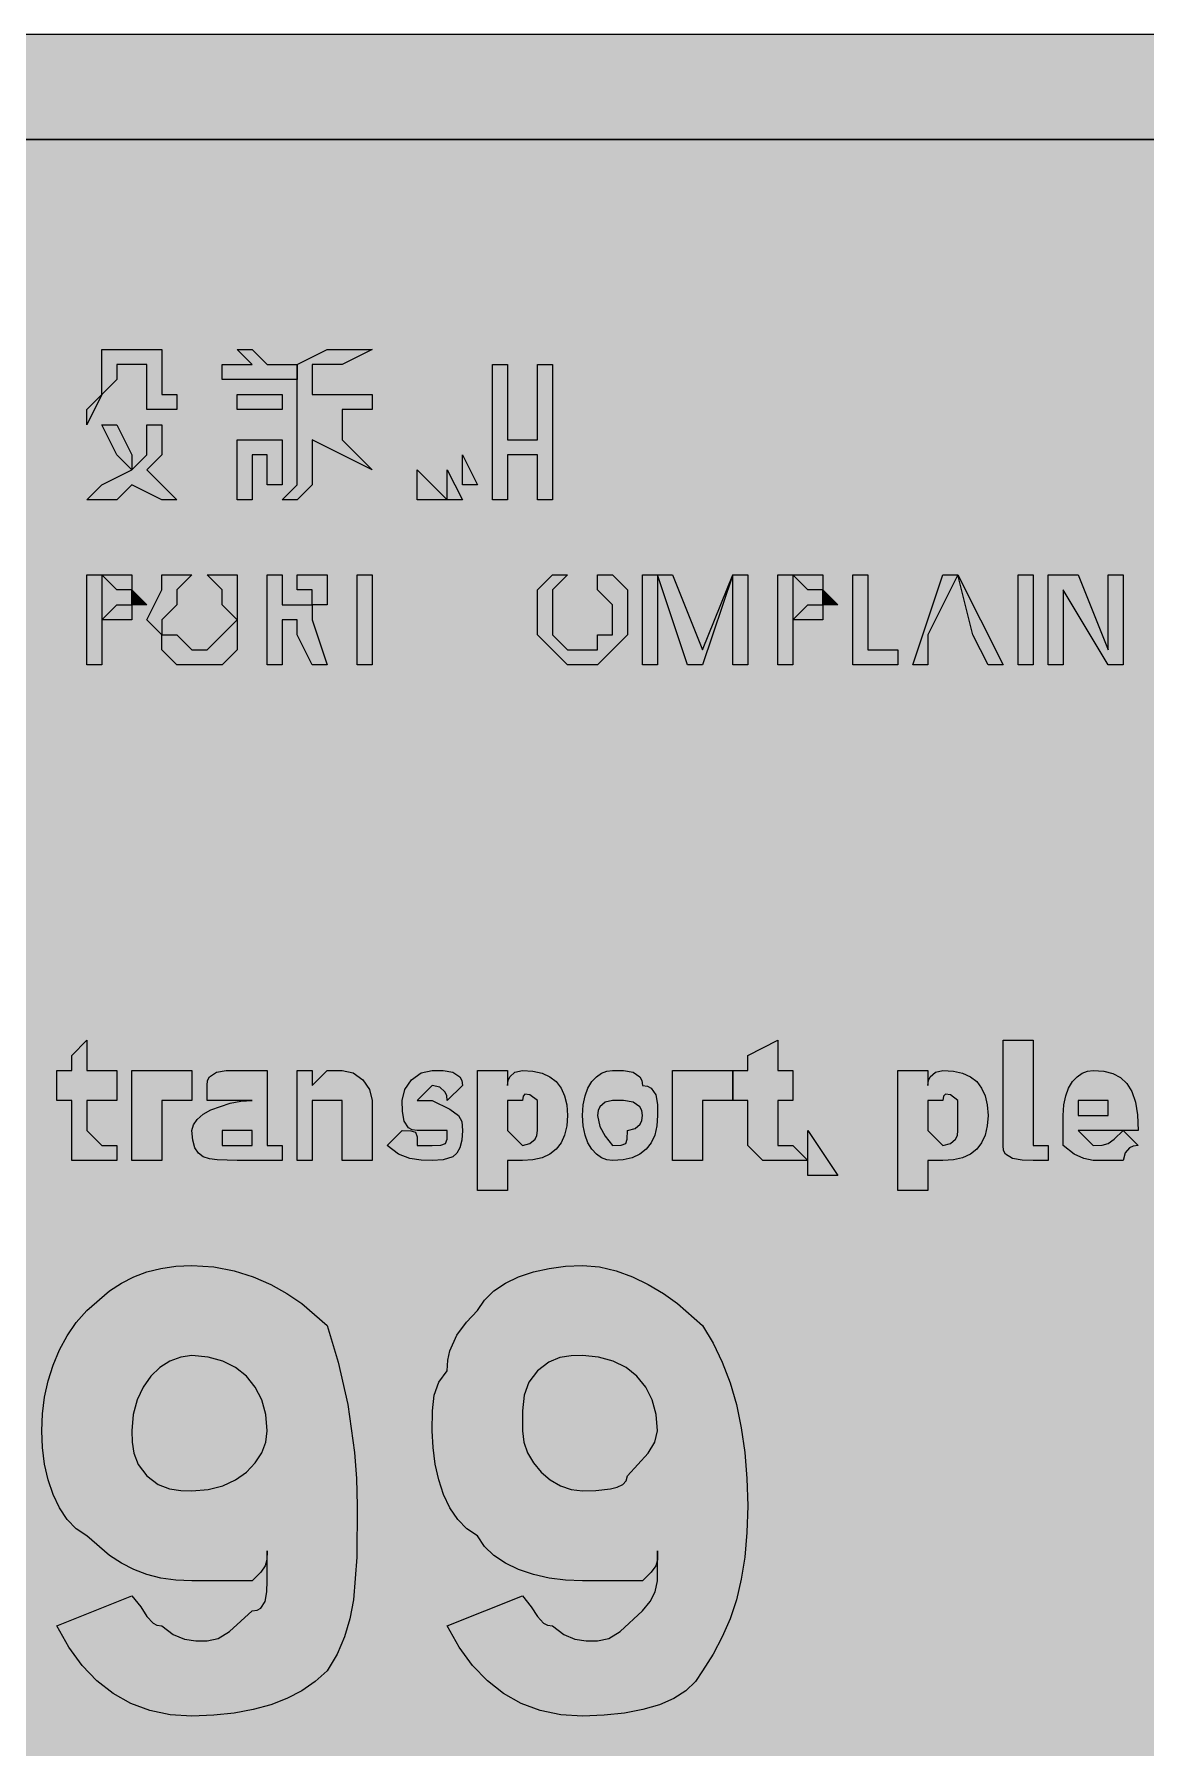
# Model space of a CAD drawing. Header units: metres. Extents: x 49 to 517, y 9 to 262.
# Drawn here: x 344.5 to 433.4, y 125.4 to 262.3 of the extents above; entities that cross this region are included whole.
import ezdxf

# ---------------------------------------------------------------- set-up
doc = ezdxf.new("R2010")
doc.units = ezdxf.units.M
for name, color, linetype, true_color in [('FILL_BLACK_000000', 7, 'Continuous', 0x000000), ('FILL_LIME_00FF00', 7, 'Continuous', 0x00ff00), ('FILL_WHITE_FFFFFF', 7, 'Continuous', 0xffffff)]:
    doc.layers.add(name, color=color, linetype=linetype, true_color=true_color)

msp = doc.modelspace()

# ---------------------------------------------------------------- hatches: boundary and pattern name
at = {"layer": 'FILL_BLACK_000000', "true_color": 0x000000}
h = msp.add_hatch(color=7, dxfattribs=at)
h.dxf.hatch_style = 1
h.paths.add_polyline_path([(351.15, 235.92), (351.15, 234.72), (349.95, 233.52), (349.95, 234.72), (349.95, 235.92), (349.95, 237.12), (354.75, 237.12), (354.75, 233.52), (355.95, 233.52), (355.95, 232.32), (354.75, 232.32), (353.55, 232.32), (353.55, 233.52), (353.55, 235.92), (351.15, 235.92)])
h = msp.add_hatch(color=7, dxfattribs=at)
h.dxf.hatch_style = 1
h.paths.add_polyline_path([(359.55, 234.72), (359.55, 235.92), (361.95, 235.92), (360.75, 237.12), (361.95, 237.12), (363.15, 235.92), (365.55, 235.92), (365.55, 234.72), (359.55, 234.72)])
h = msp.add_hatch(color=7, dxfattribs=at)
h.dxf.hatch_style = 1
h.paths.add_polyline_path([(366.75, 229.92), (366.75, 228.72), (366.75, 226.32), (365.55, 225.12), (364.35, 225.12), (365.55, 226.32), (365.55, 227.52), (365.55, 229.92), (365.55, 235.92), (367.95, 237.12), (370.35, 237.12), (371.55, 237.12), (369.15, 235.92), (366.75, 235.92), (366.75, 233.52), (371.55, 233.52), (371.55, 232.32), (369.15, 232.32), (369.15, 229.92), (371.55, 227.52), (369.15, 228.72), (366.75, 229.92)])
h = msp.add_hatch(color=7, dxfattribs=at)
h.dxf.hatch_style = 1
h.paths.add_polyline_path([(382.35, 235.92), (382.35, 232.32), (382.35, 229.92), (384.75, 229.92), (384.75, 232.32), (384.75, 235.92), (385.95, 235.92), (385.95, 225.12), (384.75, 225.12), (384.75, 228.72), (382.35, 228.72), (382.35, 225.12), (381.15, 225.12), (381.15, 235.92), (382.35, 235.92)])
h = msp.add_hatch(color=7, dxfattribs=at)
h.dxf.hatch_style = 1
h.paths.add_polyline_path([(349.95, 233.52), (348.75, 231.12), (348.75, 232.32), (349.95, 233.52)])
h = msp.add_hatch(color=7, dxfattribs=at)
h.dxf.hatch_style = 1
h.paths.add_polyline_path([(360.75, 233.52), (364.35, 233.52), (364.35, 232.32), (360.75, 232.32), (360.75, 233.52)])
h = msp.add_hatch(color=7, dxfattribs=at)
h.dxf.hatch_style = 1
h.paths.add_polyline_path([(354.75, 228.72), (353.55, 227.52), (354.75, 226.32), (355.95, 225.12), (354.75, 225.12), (352.35, 226.32), (351.15, 225.12), (348.75, 225.12), (349.95, 226.32), (352.35, 227.52), (353.55, 228.72), (353.55, 231.12), (354.75, 231.12), (354.75, 228.72)])
h = msp.add_hatch(color=7, dxfattribs=at)
h.dxf.hatch_style = 1
h.paths.add_polyline_path([(352.35, 228.72), (352.35, 227.52), (351.15, 228.72), (349.95, 231.12), (351.15, 231.12), (352.35, 228.72)])
h = msp.add_hatch(color=7, dxfattribs=at)
h.dxf.hatch_style = 1
h.paths.add_polyline_path([(360.75, 225.12), (360.75, 229.92), (364.35, 229.92), (364.35, 226.32), (363.15, 226.32), (363.15, 228.72), (361.95, 228.72), (361.95, 226.32), (361.95, 225.12), (360.75, 225.12)])
h = msp.add_hatch(color=7, dxfattribs=at)
h.dxf.hatch_style = 1
h.paths.add_polyline_path([(378.75, 228.72), (379.95, 226.32), (378.75, 226.32), (378.75, 228.72)])
h = msp.add_hatch(color=7, dxfattribs=at)
h.dxf.hatch_style = 1
h.paths.add_polyline_path([(375.15, 227.52), (377.55, 225.12), (375.15, 225.12), (375.15, 227.52)])
h = msp.add_hatch(color=7, dxfattribs=at)
h.dxf.hatch_style = 1
h.paths.add_polyline_path([(377.55, 227.52), (378.75, 225.12), (377.55, 225.12), (377.55, 227.52)])
h = msp.add_hatch(color=7, dxfattribs=at)
h.dxf.hatch_style = 1
h.paths.add_polyline_path([(349.95, 215.52), (349.95, 211.92), (348.75, 211.92), (348.75, 219.12), (349.95, 219.12), (349.95, 215.52)])
h = msp.add_hatch(color=7, dxfattribs=at)
h.dxf.hatch_style = 1
h.paths.add_polyline_path([(352.35, 219.12), (352.35, 217.92), (351.15, 217.92), (349.95, 219.12), (351.15, 219.12), (352.35, 219.12)])
h = msp.add_hatch(color=7, dxfattribs=at)
h.dxf.hatch_style = 1
h.paths.add_polyline_path([(354.75, 217.92), (354.75, 219.12), (355.95, 219.12), (357.15, 219.12), (355.95, 217.92), (355.95, 216.72), (354.75, 215.52), (354.75, 214.32), (353.55, 215.52), (354.75, 217.92)])
h = msp.add_hatch(color=7, dxfattribs=at)
h.dxf.hatch_style = 1
h.paths.add_polyline_path([(360.75, 219.12), (360.75, 217.92), (360.75, 215.52), (359.55, 216.72), (359.55, 217.92), (358.35, 219.12), (359.55, 219.12), (360.75, 219.12)])
h = msp.add_hatch(color=7, dxfattribs=at)
h.dxf.hatch_style = 1
h.paths.add_polyline_path([(365.55, 215.52), (364.35, 215.52), (364.35, 211.92), (363.15, 211.92), (363.15, 219.12), (364.35, 219.12), (364.35, 216.72), (365.55, 216.72), (366.75, 216.72), (366.75, 215.52), (367.95, 211.92), (366.75, 211.92), (365.55, 214.32), (365.55, 215.52)])
h = msp.add_hatch(color=7, dxfattribs=at)
h.dxf.hatch_style = 1
h.paths.add_polyline_path([(367.95, 219.12), (367.95, 217.92), (367.95, 216.72), (366.75, 216.72), (366.75, 217.92), (365.55, 217.92), (365.55, 219.12), (366.75, 219.12), (367.95, 219.12)])
h = msp.add_hatch(color=7, dxfattribs=at)
h.dxf.hatch_style = 1
h.paths.add_polyline_path([(371.55, 211.92), (370.35, 211.92), (370.35, 219.12), (371.55, 219.12), (371.55, 211.92)])
h = msp.add_hatch(color=7, dxfattribs=at)
h.dxf.hatch_style = 1
h.paths.add_polyline_path([(391.95, 217.92), (391.95, 215.52), (391.95, 214.32), (390.75, 213.12), (389.55, 211.92), (388.35, 211.92), (387.15, 211.92), (385.95, 213.12), (384.75, 214.32), (384.75, 215.52), (384.75, 217.92), (385.95, 219.12), (387.15, 219.12), (385.95, 217.92), (385.95, 216.72), (385.95, 215.52), (385.95, 214.32), (387.15, 213.12), (388.35, 213.12), (389.55, 213.12), (389.55, 214.32), (390.75, 214.32), (390.75, 215.52), (390.75, 216.72), (389.55, 217.92), (389.55, 219.12), (390.75, 219.12), (391.95, 217.92)])
h = msp.add_hatch(color=7, dxfattribs=at)
h.dxf.hatch_style = 1
h.paths.add_polyline_path([(393.15, 211.92), (393.15, 219.12), (394.35, 219.12), (394.35, 211.92), (393.15, 211.92)])
h = msp.add_hatch(color=7, dxfattribs=at)
h.dxf.hatch_style = 1
h.paths.add_polyline_path([(397.95, 211.92), (396.75, 211.92), (394.35, 219.12), (395.55, 219.12), (397.95, 213.12), (400.35, 219.12), (397.95, 211.92)])
h = msp.add_hatch(color=7, dxfattribs=at)
h.dxf.hatch_style = 1
h.paths.add_polyline_path([(400.35, 219.12), (401.55, 219.12), (401.55, 211.92), (400.35, 211.92), (400.35, 219.12)])
h = msp.add_hatch(color=7, dxfattribs=at)
h.dxf.hatch_style = 1
h.paths.add_polyline_path([(405.15, 215.52), (405.15, 211.92), (403.95, 211.92), (403.95, 219.12), (405.15, 219.12), (405.15, 215.52)])
h = msp.add_hatch(color=7, dxfattribs=at)
h.dxf.hatch_style = 1
h.paths.add_polyline_path([(407.55, 219.12), (407.55, 217.92), (406.35, 217.92), (405.15, 219.12), (406.35, 219.12), (407.55, 219.12)])
h = msp.add_hatch(color=7, dxfattribs=at)
h.dxf.hatch_style = 1
h.paths.add_polyline_path([(411.15, 219.12), (411.15, 213.12), (413.55, 213.12), (413.55, 211.92), (409.95, 211.92), (409.95, 219.12), (411.15, 219.12)])
h = msp.add_hatch(color=7, dxfattribs=at)
h.dxf.hatch_style = 1
h.paths.add_polyline_path([(415.95, 214.32), (415.95, 211.92), (414.75, 211.92), (417.15, 219.12), (418.35, 219.12), (415.95, 214.32)])
h = msp.add_hatch(color=7, dxfattribs=at)
h.dxf.hatch_style = 1
h.paths.add_polyline_path([(420.75, 211.92), (419.55, 214.32), (418.35, 219.12), (421.95, 211.92), (420.75, 211.92)])
h = msp.add_hatch(color=7, dxfattribs=at)
h.dxf.hatch_style = 1
h.paths.add_polyline_path([(424.35, 219.12), (424.35, 211.92), (423.15, 211.92), (423.15, 219.12), (424.35, 219.12)])
h = msp.add_hatch(color=7, dxfattribs=at)
h.dxf.hatch_style = 1
h.paths.add_polyline_path([(427.95, 219.12), (430.35, 213.12), (430.35, 219.12), (431.55, 219.12), (431.55, 211.92), (430.35, 211.92), (426.75, 217.92), (426.75, 211.92), (425.55, 211.92), (425.55, 219.12), (427.95, 219.12)])
h = msp.add_hatch(color=7, dxfattribs=at)
h.dxf.hatch_style = 1
h.paths.add_polyline_path([(352.35, 216.72), (352.35, 217.92), (353.55, 216.72), (352.35, 216.72)])
h = msp.add_hatch(color=7, dxfattribs=at)
h.dxf.hatch_style = 1
h.paths.add_polyline_path([(407.55, 216.72), (407.55, 217.92), (408.75, 216.72), (407.55, 216.72)])
h = msp.add_hatch(color=7, dxfattribs=at)
h.dxf.hatch_style = 1
h.paths.add_polyline_path([(351.15, 215.52), (349.95, 215.52), (351.15, 216.72), (352.35, 216.72), (352.35, 215.52), (351.15, 215.52)])
h = msp.add_hatch(color=7, dxfattribs=at)
h.dxf.hatch_style = 1
h.paths.add_polyline_path([(406.35, 215.52), (405.15, 215.52), (406.35, 216.72), (407.55, 216.72), (407.55, 215.52), (406.35, 215.52)])
h = msp.add_hatch(color=7, dxfattribs=at)
h.dxf.hatch_style = 1
h.paths.add_polyline_path([(360.75, 213.12), (359.55, 211.92), (357.15, 211.92), (355.95, 211.92), (354.75, 213.12), (354.75, 214.32), (355.95, 214.32), (357.15, 213.12), (358.35, 213.12), (359.55, 214.32), (360.75, 215.52), (360.75, 214.32), (360.75, 213.12)])
at = {"layer": 'FILL_LIME_00FF00', "true_color": 0x00ff00}
h = msp.add_hatch(color=7, dxfattribs=at)
h.dxf.hatch_style = 1
h.paths.add_polyline_path([(500.15, 262.26), (501.64, 262.08), (503.18, 261.75), (504.75, 261.27), (506.32, 260.62), (507.86, 259.79), (509.35, 258.76), (510.75, 257.52), (512.04, 256.12), (513.21, 254.61), (514.23, 253.03), (515.1, 251.37), (515.8, 249.66), (516.32, 247.9), (516.64, 246.12), (516.75, 244.32), (516.75, 27.12), (516.56, 25.32), (516.15, 23.52), (515.74, 21.72), (515.55, 19.92), (514.63, 18.31), (513.6, 16.92), (510.75, 13.92), (509.64, 12.85), (508.2, 11.67), (507.39, 11.14), (506.53, 10.71), (505.65, 10.43), (504.75, 10.32), (502.97, 9.63), (501.3, 9.27), (498.75, 9.12), (66.75, 9.12), (64.95, 9.18), (63.17, 9.36), (61.41, 9.69), (59.7, 10.17), (58.04, 10.82), (56.46, 11.65), (54.95, 12.68), (53.55, 13.92), (52.31, 15.32), (51.28, 16.83), (50.45, 18.41), (49.8, 20.07), (49.32, 21.78), (48.99, 23.54), (48.81, 25.32), (48.75, 27.12), (48.75, 244.32), (48.81, 246.12), (48.99, 247.9), (49.32, 249.66), (49.8, 251.37), (50.45, 253.03), (51.28, 254.61), (52.31, 256.12), (53.55, 257.52), (54.95, 258.76), (56.46, 259.79), (58.04, 260.62), (59.7, 261.27), (61.41, 261.75), (63.17, 262.08), (64.95, 262.26), (66.75, 262.32), (498.75, 262.32), (500.15, 262.26)])
h.paths.add_polyline_path([(64.96, 253.7), (63.22, 253.09), (61.6, 252.15), (60.15, 250.92), (58.92, 249.47), (57.97, 247.84), (57.37, 246.11), (57.21, 245.22), (57.15, 244.32), (57.15, 27.12), (57.34, 26.22), (57.75, 25.32), (58.16, 24.42), (58.35, 23.52), (58.56, 22.62), (59.1, 21.72), (60.75, 19.92), (61.86, 19.04), (63.3, 18.27), (64.97, 17.73), (66.75, 17.52), (498.75, 17.52), (499.86, 17.73), (501.3, 18.27), (504.75, 19.92), (505.63, 21.72), (506.4, 23.52), (506.94, 25.32), (507.15, 27.12), (507.15, 244.32), (507.15, 247.92), (506.44, 248.8), (505.95, 249.57), (505.46, 250.11), (505.15, 250.27), (504.75, 250.32), (502.97, 251.89), (501.3, 253.02), (499.86, 253.69), (498.75, 253.92), (66.75, 253.92), (65.85, 253.86), (64.96, 253.7)], flags=16)
h = msp.add_hatch(color=7, dxfattribs=at)
h.dxf.hatch_style = 1
h.paths.add_polyline_path([(351.15, 179.52), (351.15, 177.12), (348.75, 177.12), (348.75, 174.72), (349.95, 173.52), (351.15, 173.52), (351.15, 172.32), (349.95, 172.32), (347.55, 172.32), (347.55, 173.52), (347.55, 177.12), (346.35, 177.12), (346.35, 179.52), (347.55, 179.52), (347.55, 180.72), (348.75, 181.92), (348.75, 179.52), (351.15, 179.52)])
h = msp.add_hatch(color=7, dxfattribs=at)
h.dxf.hatch_style = 1
h.paths.add_polyline_path([(405.15, 179.52), (405.15, 177.12), (403.95, 177.12), (403.95, 174.72), (403.95, 173.52), (405.15, 173.52), (406.35, 172.32), (403.95, 172.32), (402.75, 172.32), (401.55, 173.52), (401.55, 177.12), (400.35, 177.12), (400.35, 179.52), (401.55, 179.52), (401.55, 180.72), (403.95, 181.92), (403.95, 179.52), (405.15, 179.52)])
h = msp.add_hatch(color=7, dxfattribs=at)
h.dxf.hatch_style = 1
h.paths.add_polyline_path([(424.35, 174.72), (424.35, 173.52), (425.55, 173.52), (425.55, 172.32), (424.35, 172.32), (423.47, 172.34), (422.7, 172.47), (422.16, 172.83), (422, 173.12), (421.95, 173.52), (421.95, 181.92), (424.35, 181.92), (424.35, 174.72)])
h = msp.add_hatch(color=7, dxfattribs=at)
h.dxf.hatch_style = 1
h.paths.add_polyline_path([(354.75, 179.52), (357.15, 179.52), (357.15, 177.12), (354.75, 177.12), (354.75, 175.92), (354.75, 172.32), (352.35, 172.32), (352.35, 179.52), (354.75, 179.52)])
h = msp.add_hatch(color=7, dxfattribs=at)
h.dxf.hatch_style = 1
h.paths.add_polyline_path([(363.15, 172.32), (361.95, 172.32), (360.75, 172.32), (359.17, 172.36), (358.56, 172.45), (358.05, 172.62), (357.66, 172.91), (357.37, 173.33), (357.21, 173.93), (357.15, 174.72), (357.26, 175.17), (357.56, 175.6), (358.04, 176.01), (358.65, 176.37), (360.19, 176.91), (361.05, 177.07), (361.95, 177.12), (360.75, 177.12), (359.55, 177.12), (358.35, 177.12), (358.35, 178.32), (358.4, 178.72), (358.56, 179.01), (359.1, 179.37), (359.87, 179.5), (360.75, 179.52), (363.15, 179.52), (363.15, 177.12), (363.15, 173.52), (364.35, 173.52), (364.35, 172.32), (363.15, 172.32)])
h.paths.add_polyline_path([(360.75, 173.52), (361.95, 173.52), (361.95, 174.72), (359.55, 174.72), (359.55, 173.52), (360.75, 173.52)], flags=16)
h = msp.add_hatch(color=7, dxfattribs=at)
h.dxf.hatch_style = 1
h.paths.add_polyline_path([(369.15, 172.32), (369.15, 175.92), (369.15, 177.12), (366.75, 177.12), (366.75, 175.92), (366.75, 172.32), (365.55, 172.32), (365.55, 179.52), (366.75, 179.52), (366.75, 178.32), (367.95, 179.52), (369.15, 179.52), (370.03, 179.31), (370.8, 178.77), (371.34, 178), (371.55, 177.12), (371.55, 172.32), (369.15, 172.32)])
h = msp.add_hatch(color=7, dxfattribs=at)
h.dxf.hatch_style = 1
h.paths.add_polyline_path([(378.7, 173.93), (378.54, 173.33), (378.31, 172.91), (378, 172.62), (377.23, 172.36), (376.35, 172.32), (375.45, 172.34), (374.55, 172.47), (373.65, 172.83), (372.75, 173.52), (373.95, 174.72), (374.64, 174.7), (375, 174.57), (375.13, 174.21), (375.15, 173.52), (376.35, 173.52), (377.04, 173.54), (377.4, 173.67), (377.53, 174.03), (377.55, 174.72), (375.15, 174.72), (374.75, 174.77), (374.46, 174.93), (374.1, 175.47), (373.97, 176.24), (373.95, 177.12), (374.16, 178), (374.7, 178.77), (375.47, 179.31), (376.35, 179.52), (377.23, 179.5), (378, 179.37), (378.54, 179.01), (378.7, 178.72), (378.75, 178.32), (377.55, 177.12), (377.5, 177.52), (377.36, 177.81), (376.95, 178.17), (376.35, 178.32), (375.15, 177.12), (376.35, 177.12), (377.74, 176.41), (378.45, 175.92), (378.71, 175.43), (378.75, 174.72), (378.7, 173.93)])
h = msp.add_hatch(color=7, dxfattribs=at)
h.dxf.hatch_style = 1
h.paths.add_polyline_path([(386.92, 174.34), (386.64, 173.73), (386.25, 173.22), (385.74, 172.83), (385.12, 172.54), (384.39, 172.38), (383.55, 172.32), (382.35, 172.32), (382.35, 169.92), (379.95, 169.92), (379.95, 179.52), (382.35, 179.52), (382.35, 178.32), (382.4, 178.72), (382.54, 179.01), (382.95, 179.37), (383.55, 179.52), (384.39, 179.46), (385.12, 179.29), (385.74, 179.01), (386.25, 178.62), (386.64, 178.11), (386.92, 177.49), (387.09, 176.76), (387.15, 175.92), (387.09, 175.08), (386.92, 174.34)])
h.paths.add_polyline_path([(384.56, 174.03), (384.7, 174.32), (384.75, 174.72), (384.75, 175.92), (384.75, 177.12), (384.15, 177.57), (383.74, 177.63), (383.6, 177.46), (383.55, 177.12), (382.35, 177.12), (382.35, 174.72), (383.55, 173.52), (384.15, 173.67), (384.56, 174.03)], flags=16)
h = msp.add_hatch(color=7, dxfattribs=at)
h.dxf.hatch_style = 1
h.paths.add_polyline_path([(394.12, 174.34), (393.84, 173.73), (393.45, 173.22), (392.94, 172.83), (392.32, 172.54), (391.59, 172.38), (390.75, 172.32), (390.3, 172.38), (389.87, 172.54), (389.46, 172.83), (389.1, 173.22), (388.79, 173.73), (388.56, 174.34), (388.4, 175.08), (388.35, 175.92), (388.4, 176.76), (388.56, 177.49), (388.79, 178.11), (389.1, 178.62), (389.46, 179.01), (389.87, 179.29), (390.3, 179.46), (390.75, 179.52), (391.63, 179.5), (392.4, 179.37), (392.94, 179.01), (393.1, 178.72), (393.15, 178.32), (393.55, 178.27), (393.84, 178.11), (394.2, 177.57), (394.33, 176.8), (394.35, 175.92), (394.29, 175.08), (394.12, 174.34)])
h.paths.add_polyline_path([(392.94, 176.61), (392.4, 176.97), (391.63, 177.1), (390.75, 177.12), (390.15, 176.97), (389.74, 176.61), (389.6, 176.32), (389.55, 175.92), (389.74, 175.04), (390.15, 174.27), (390.75, 173.52), (391.44, 173.54), (391.8, 173.67), (391.93, 174.03), (391.95, 174.72), (392.55, 174.87), (392.96, 175.23), (393.1, 175.52), (393.15, 175.92), (393.1, 176.32), (392.94, 176.61)], flags=16)
h = msp.add_hatch(color=7, dxfattribs=at)
h.dxf.hatch_style = 1
h.paths.add_polyline_path([(397.95, 179.52), (400.35, 179.52), (400.35, 177.12), (397.95, 177.12), (397.95, 175.92), (397.95, 172.32), (395.55, 172.32), (395.55, 179.52), (397.95, 179.52)])
h = msp.add_hatch(color=7, dxfattribs=at)
h.dxf.hatch_style = 1
h.paths.add_polyline_path([(420.52, 174.34), (420.24, 173.73), (419.85, 173.22), (419.34, 172.83), (418.72, 172.54), (417.99, 172.38), (417.15, 172.32), (415.95, 172.32), (415.95, 169.92), (413.55, 169.92), (413.55, 179.52), (415.95, 179.52), (415.95, 178.32), (416, 178.72), (416.14, 179.01), (416.55, 179.37), (417.15, 179.52), (417.99, 179.46), (418.72, 179.29), (419.34, 179.01), (419.85, 178.62), (420.24, 178.11), (420.52, 177.49), (420.69, 176.76), (420.75, 175.92), (420.69, 175.08), (420.52, 174.34)])
h.paths.add_polyline_path([(418.16, 174.03), (418.3, 174.32), (418.35, 174.72), (418.35, 175.92), (418.35, 177.12), (417.75, 177.57), (417.34, 177.63), (417.2, 177.46), (417.15, 177.12), (415.95, 177.12), (415.95, 174.72), (417.15, 173.52), (417.75, 173.67), (418.16, 174.03)], flags=16)
h = msp.add_hatch(color=7, dxfattribs=at)
h.dxf.hatch_style = 1
h.paths.add_polyline_path([(432.06, 173.33), (431.7, 172.92), (431.55, 172.32), (429.15, 172.32), (428.4, 172.47), (427.63, 172.83), (426.75, 173.52), (426.75, 175.92), (426.8, 176.76), (426.96, 177.49), (427.19, 178.11), (427.5, 178.62), (427.86, 179.01), (428.27, 179.29), (428.7, 179.46), (429.15, 179.52), (429.99, 179.46), (430.72, 179.28), (431.34, 178.95), (431.85, 178.47), (432.24, 177.82), (432.53, 176.99), (432.69, 175.96), (432.75, 174.72), (431.55, 174.72), (432.75, 173.52), (432.35, 173.47), (432.06, 173.33)])
h.paths.add_polyline_path([(427.95, 174.72), (429.15, 173.52), (429.86, 173.54), (430.35, 173.67), (430.84, 174.03), (431.55, 174.72), (427.95, 174.72)], flags=16)
h.paths.add_polyline_path([(430.35, 177.12), (429.15, 177.12), (427.95, 177.12), (427.95, 175.92), (430.35, 175.92), (430.35, 177.12)], flags=16)
h = msp.add_hatch(color=7, dxfattribs=at)
h.dxf.hatch_style = 1
h.paths.add_polyline_path([(406.35, 174.72), (408.75, 171.12), (406.35, 171.12), (406.35, 174.72)])
h = msp.add_hatch(color=7, dxfattribs=at)
h.dxf.hatch_style = 1
h.paths.add_polyline_path([(353.06, 136.64), (353.55, 135.87), (354.04, 135.33), (354.35, 135.17), (354.75, 135.12), (355.65, 134.43), (356.55, 134.07), (357.45, 133.94), (358.35, 133.92), (359.25, 134.13), (360.15, 134.67), (361.95, 136.32), (362.35, 136.37), (362.64, 136.53), (363, 137.07), (363.13, 137.84), (363.15, 138.72), (363.15, 141.12), (363.13, 140.41), (363, 139.92), (362.64, 139.43), (361.95, 138.72), (357.15, 138.72), (355.85, 138.78), (354.66, 138.94), (353.54, 139.23), (352.5, 139.62), (351.51, 140.13), (350.57, 140.74), (348.75, 142.32), (347.91, 142.88), (347.18, 143.63), (346.56, 144.56), (346.05, 145.62), (345.66, 146.8), (345.38, 148.06), (345.21, 149.37), (345.15, 150.72), (345.21, 152.07), (345.38, 153.4), (345.66, 154.71), (346.05, 155.97), (346.56, 157.18), (347.18, 158.31), (347.91, 159.37), (348.75, 160.32), (350.57, 161.89), (351.51, 162.51), (352.5, 163.02), (353.54, 163.41), (354.66, 163.69), (355.85, 163.86), (357.15, 163.92), (358.89, 163.81), (360.52, 163.51), (362.04, 163.03), (363.45, 162.42), (364.74, 161.69), (365.92, 160.88), (367.95, 159.12), (368.83, 156.19), (369.6, 152.82), (370.14, 148.99), (370.3, 146.91), (370.35, 144.72), (370.31, 140.63), (370.05, 137.22), (369.76, 135.7), (369.34, 134.26), (368.74, 132.87), (367.95, 131.52), (366.99, 130.68), (365.92, 129.94), (364.74, 129.33), (363.45, 128.82), (362.04, 128.43), (360.52, 128.14), (358.89, 127.98), (357.15, 127.92), (355.41, 128.03), (353.78, 128.37), (352.26, 128.93), (350.85, 129.72), (349.56, 130.73), (348.38, 131.97), (347.31, 133.43), (346.35, 135.12), (352.35, 137.52), (353.06, 136.64)])
h.paths.add_polyline_path([(355.39, 156.29), (354.58, 155.77), (353.85, 155.07), (353.24, 154.2), (352.76, 153.18), (352.46, 152.01), (352.35, 150.72), (352.37, 149.82), (352.5, 148.92), (352.86, 148.02), (353.55, 147.12), (354.45, 146.43), (355.35, 146.07), (356.25, 145.94), (357.15, 145.92), (358.44, 146.03), (359.61, 146.33), (360.63, 146.81), (361.5, 147.42), (362.2, 148.15), (362.72, 148.96), (363.04, 149.82), (363.15, 150.72), (363.04, 152.01), (362.72, 153.18), (362.2, 154.2), (361.5, 155.07), (360.63, 155.77), (359.61, 156.29), (358.44, 156.61), (357.15, 156.72), (356.25, 156.61), (355.39, 156.29)], flags=16)
h = msp.add_hatch(color=7, dxfattribs=at)
h.dxf.hatch_style = 1
h.paths.add_polyline_path([(384.26, 136.64), (384.75, 135.87), (385.24, 135.33), (385.55, 135.17), (385.95, 135.12), (386.85, 134.43), (387.75, 134.07), (388.65, 133.94), (389.55, 133.92), (390.45, 134.13), (391.35, 134.67), (393.15, 136.32), (393.75, 137.07), (394.16, 137.84), (394.35, 138.72), (394.35, 141.12), (394.33, 140.41), (394.2, 139.92), (393.84, 139.43), (393.15, 138.72), (388.35, 138.72), (387, 138.78), (385.69, 138.94), (384.43, 139.23), (383.25, 139.62), (382.19, 140.13), (381.26, 140.74), (380.51, 141.48), (379.95, 142.32), (379.11, 142.88), (378.38, 143.63), (377.76, 144.56), (377.25, 145.62), (376.86, 146.8), (376.58, 148.06), (376.41, 149.37), (376.35, 150.72), (376.37, 152.31), (376.5, 153.57), (376.86, 154.6), (377.55, 155.52), (377.6, 156.37), (377.76, 157.11), (378.3, 158.37), (379.07, 159.4), (379.95, 160.32), (380.51, 161.16), (381.26, 161.89), (382.19, 162.51), (383.25, 163.02), (384.43, 163.41), (385.69, 163.69), (387, 163.86), (388.35, 163.92), (389.7, 163.81), (391.03, 163.51), (392.34, 163.03), (393.6, 162.42), (394.81, 161.69), (395.94, 160.88), (397.95, 159.12), (398.79, 157.71), (399.52, 156.19), (400.14, 154.56), (400.65, 152.82), (401.04, 150.96), (401.33, 148.99), (401.49, 146.91), (401.55, 144.72), (401.49, 142.58), (401.33, 140.63), (401.04, 138.86), (400.65, 137.22), (400.14, 135.7), (399.52, 134.26), (398.79, 132.87), (397.95, 131.52), (397.39, 130.68), (396.62, 129.94), (395.65, 129.33), (394.5, 128.82), (393.18, 128.43), (391.71, 128.14), (390.09, 127.98), (388.35, 127.92), (386.61, 128.03), (384.97, 128.37), (383.46, 128.93), (382.05, 129.72), (380.76, 130.73), (379.57, 131.97), (378.51, 133.43), (377.55, 135.12), (383.55, 137.52), (384.26, 136.64)])
h.paths.add_polyline_path([(386.55, 156.57), (385.65, 156.21), (384.75, 155.52), (384.06, 154.6), (383.7, 153.57), (383.57, 152.31), (383.55, 150.72), (383.66, 149.82), (383.96, 148.96), (384.44, 148.15), (385.05, 147.42), (385.78, 146.81), (386.59, 146.33), (387.45, 146.03), (388.35, 145.92), (389.42, 145.94), (390.6, 146.07), (391.13, 146.21), (391.56, 146.43), (391.84, 146.72), (391.95, 147.12), (393.6, 148.92), (394.14, 149.82), (394.35, 150.72), (394.24, 152.01), (393.92, 153.18), (393.4, 154.2), (392.7, 155.07), (391.83, 155.77), (390.81, 156.29), (389.64, 156.61), (388.35, 156.72), (387.45, 156.7), (386.55, 156.57)], flags=16)
at = {"layer": 'FILL_WHITE_FFFFFF', "true_color": 0xffffff}
h = msp.add_hatch(color=7, dxfattribs=at)
h.dxf.hatch_style = 1
h.paths.add_polyline_path([(498.75, 253.92), (499.86, 253.69), (501.3, 253.02), (502.97, 251.89), (504.75, 250.32), (505.63, 249.21), (506.4, 247.77), (506.94, 246.1), (507.15, 244.32), (507.15, 27.12), (506.94, 25.32), (506.4, 23.52), (505.63, 21.72), (504.75, 19.92), (501.3, 18.27), (499.86, 17.73), (498.75, 17.52), (66.75, 17.52), (65.85, 17.54), (64.95, 17.67), (64.05, 18.03), (63.15, 18.72), (62.27, 18.91), (61.5, 19.32), (60.75, 19.92), (59.1, 21.72), (58.56, 22.62), (58.35, 23.52), (58.16, 24.42), (57.75, 25.32), (57.34, 26.22), (57.15, 27.12), (57.15, 244.32), (57.21, 245.22), (57.37, 246.11), (57.97, 247.84), (58.92, 249.47), (60.15, 250.92), (61.6, 252.15), (63.22, 253.09), (64.96, 253.7), (65.85, 253.86), (66.75, 253.92), (498.75, 253.92)])

# ---------------------------------------------------------------- linework, layer by layer
at = {"layer": 'FILL_BLACK_000000', "lineweight": 0, "true_color": 0x000000}
for points in [[(351.15, 235.92), (351.15, 234.72), (349.95, 233.52), (349.95, 234.72), (349.95, 235.92), (349.95, 237.12), (354.75, 237.12), (354.75, 233.52), (355.95, 233.52), (355.95, 232.32), (354.75, 232.32), (353.55, 232.32), (353.55, 233.52), (353.55, 235.92)], [(359.55, 234.72), (359.55, 235.92), (361.95, 235.92), (360.75, 237.12), (361.95, 237.12), (363.15, 235.92), (365.55, 235.92), (365.55, 234.72)], [(366.75, 229.92), (366.75, 228.72), (366.75, 226.32), (365.55, 225.12), (364.35, 225.12), (365.55, 226.32), (365.55, 227.52), (365.55, 229.92), (365.55, 235.92), (367.95, 237.12), (370.35, 237.12), (371.55, 237.12), (369.15, 235.92), (366.75, 235.92), (366.75, 233.52), (371.55, 233.52), (371.55, 232.32), (369.15, 232.32), (369.15, 229.92), (371.55, 227.52), (369.15, 228.72)], [(382.35, 235.92), (382.35, 232.32), (382.35, 229.92), (384.75, 229.92), (384.75, 232.32), (384.75, 235.92), (385.95, 235.92), (385.95, 225.12), (384.75, 225.12), (384.75, 228.72), (382.35, 228.72), (382.35, 225.12), (381.15, 225.12), (381.15, 235.92)], [(349.95, 233.52), (348.75, 231.12), (348.75, 232.32)], [(360.75, 233.52), (364.35, 233.52), (364.35, 232.32), (360.75, 232.32)], [(354.75, 228.72), (353.55, 227.52), (354.75, 226.32), (355.95, 225.12), (354.75, 225.12), (352.35, 226.32), (351.15, 225.12), (348.75, 225.12), (349.95, 226.32), (352.35, 227.52), (353.55, 228.72), (353.55, 231.12), (354.75, 231.12)], [(352.35, 228.72), (352.35, 227.52), (351.15, 228.72), (349.95, 231.12), (351.15, 231.12)], [(360.75, 225.12), (360.75, 229.92), (364.35, 229.92), (364.35, 226.32), (363.15, 226.32), (363.15, 228.72), (361.95, 228.72), (361.95, 226.32), (361.95, 225.12)], [(378.75, 228.72), (379.95, 226.32), (378.75, 226.32)], [(375.15, 227.52), (377.55, 225.12), (375.15, 225.12)], [(377.55, 227.52), (378.75, 225.12), (377.55, 225.12)], [(349.95, 215.52), (349.95, 211.92), (348.75, 211.92), (348.75, 219.12), (349.95, 219.12)], [(352.35, 219.12), (352.35, 217.92), (351.15, 217.92), (349.95, 219.12), (351.15, 219.12)], [(354.75, 217.92), (354.75, 219.12), (355.95, 219.12), (357.15, 219.12), (355.95, 217.92), (355.95, 216.72), (354.75, 215.52), (354.75, 214.32), (353.55, 215.52)], [(360.75, 219.12), (360.75, 217.92), (360.75, 215.52), (359.55, 216.72), (359.55, 217.92), (358.35, 219.12), (359.55, 219.12)], [(365.55, 215.52), (364.35, 215.52), (364.35, 211.92), (363.15, 211.92), (363.15, 219.12), (364.35, 219.12), (364.35, 216.72), (365.55, 216.72), (366.75, 216.72), (366.75, 215.52), (367.95, 211.92), (366.75, 211.92), (365.55, 214.32)], [(367.95, 219.12), (367.95, 217.92), (367.95, 216.72), (366.75, 216.72), (366.75, 217.92), (365.55, 217.92), (365.55, 219.12), (366.75, 219.12)], [(371.55, 211.92), (370.35, 211.92), (370.35, 219.12), (371.55, 219.12)], [(391.95, 217.92), (391.95, 215.52), (391.95, 214.32), (390.75, 213.12), (389.55, 211.92), (388.35, 211.92), (387.15, 211.92), (385.95, 213.12), (384.75, 214.32), (384.75, 215.52), (384.75, 217.92), (385.95, 219.12), (387.15, 219.12), (385.95, 217.92), (385.95, 216.72), (385.95, 215.52), (385.95, 214.32), (387.15, 213.12), (388.35, 213.12), (389.55, 213.12), (389.55, 214.32), (390.75, 214.32), (390.75, 215.52), (390.75, 216.72), (389.55, 217.92), (389.55, 219.12), (390.75, 219.12)], [(393.15, 211.92), (393.15, 219.12), (394.35, 219.12), (394.35, 211.92)], [(397.95, 211.92), (396.75, 211.92), (394.35, 219.12), (395.55, 219.12), (397.95, 213.12), (400.35, 219.12)], [(400.35, 219.12), (401.55, 219.12), (401.55, 211.92), (400.35, 211.92)], [(405.15, 215.52), (405.15, 211.92), (403.95, 211.92), (403.95, 219.12), (405.15, 219.12)], [(407.55, 219.12), (407.55, 217.92), (406.35, 217.92), (405.15, 219.12), (406.35, 219.12)], [(411.15, 219.12), (411.15, 213.12), (413.55, 213.12), (413.55, 211.92), (409.95, 211.92), (409.95, 219.12)], [(415.95, 214.32), (415.95, 211.92), (414.75, 211.92), (417.15, 219.12), (418.35, 219.12)], [(420.75, 211.92), (419.55, 214.32), (418.35, 219.12), (421.95, 211.92)], [(424.35, 219.12), (424.35, 211.92), (423.15, 211.92), (423.15, 219.12)], [(427.95, 219.12), (430.35, 213.12), (430.35, 219.12), (431.55, 219.12), (431.55, 211.92), (430.35, 211.92), (426.75, 217.92), (426.75, 211.92), (425.55, 211.92), (425.55, 219.12)], [(352.35, 216.72), (352.35, 217.92), (353.55, 216.72)], [(407.55, 216.72), (407.55, 217.92), (408.75, 216.72)], [(351.15, 215.52), (349.95, 215.52), (351.15, 216.72), (352.35, 216.72), (352.35, 215.52)], [(406.35, 215.52), (405.15, 215.52), (406.35, 216.72), (407.55, 216.72), (407.55, 215.52)], [(360.75, 213.12), (359.55, 211.92), (357.15, 211.92), (355.95, 211.92), (354.75, 213.12), (354.75, 214.32), (355.95, 214.32), (357.15, 213.12), (358.35, 213.12), (359.55, 214.32), (360.75, 215.52), (360.75, 214.32)]]:
    msp.add_lwpolyline(points, close=True, dxfattribs=at)
at = {"layer": 'FILL_LIME_00FF00', "lineweight": 0, "true_color": 0x00ff00}
for points in [[(66.75, 262.32), (498.75, 262.32), (500.15, 262.26), (501.64, 262.08), (503.18, 261.75), (504.75, 261.27), (506.32, 260.62), (507.86, 259.79), (509.35, 258.76), (510.75, 257.52), (512.04, 256.12), (513.21, 254.61), (514.23, 253.03), (515.1, 251.37), (515.8, 249.66), (516.32, 247.9), (516.64, 246.12), (516.75, 244.32), (516.75, 27.12)], [(66.75, 17.52), (498.75, 17.52), (499.86, 17.73), (501.3, 18.27), (504.75, 19.92), (505.63, 21.72), (506.4, 23.52), (506.94, 25.32), (507.15, 27.12), (507.15, 244.32), (507.15, 247.92), (506.44, 248.8), (505.95, 249.57), (505.46, 250.11), (505.15, 250.27), (504.75, 250.32), (502.97, 251.89), (501.3, 253.02), (499.86, 253.69), (498.75, 253.92), (66.75, 253.92)]]:
    msp.add_lwpolyline(points, dxfattribs=at)
for points in [[(351.15, 179.52), (351.15, 177.12), (348.75, 177.12), (348.75, 174.72), (349.95, 173.52), (351.15, 173.52), (351.15, 172.32), (349.95, 172.32), (347.55, 172.32), (347.55, 173.52), (347.55, 177.12), (346.35, 177.12), (346.35, 179.52), (347.55, 179.52), (347.55, 180.72), (348.75, 181.92), (348.75, 179.52)], [(405.15, 179.52), (405.15, 177.12), (403.95, 177.12), (403.95, 174.72), (403.95, 173.52), (405.15, 173.52), (406.35, 172.32), (403.95, 172.32), (402.75, 172.32), (401.55, 173.52), (401.55, 177.12), (400.35, 177.12), (400.35, 179.52), (401.55, 179.52), (401.55, 180.72), (403.95, 181.92), (403.95, 179.52)], [(424.35, 174.72), (424.35, 173.52), (425.55, 173.52), (425.55, 172.32), (424.35, 172.32), (423.47, 172.34), (422.7, 172.47), (422.16, 172.83), (422, 173.12), (421.95, 173.52), (421.95, 181.92), (424.35, 181.92)], [(354.75, 179.52), (357.15, 179.52), (357.15, 177.12), (354.75, 177.12), (354.75, 175.92), (354.75, 172.32), (352.35, 172.32), (352.35, 179.52)], [(363.15, 172.32), (361.95, 172.32), (360.75, 172.32), (359.17, 172.36), (358.56, 172.45), (358.05, 172.62), (357.66, 172.91), (357.37, 173.33), (357.21, 173.93), (357.15, 174.72), (357.26, 175.17), (357.56, 175.6), (358.04, 176.01), (358.65, 176.37), (360.19, 176.91), (361.05, 177.07), (361.95, 177.12), (360.75, 177.12), (359.55, 177.12), (358.35, 177.12), (358.35, 178.32), (358.4, 178.72), (358.56, 179.01), (359.1, 179.37), (359.87, 179.5), (360.75, 179.52), (363.15, 179.52), (363.15, 177.12), (363.15, 173.52), (364.35, 173.52), (364.35, 172.32)], [(369.15, 172.32), (369.15, 175.92), (369.15, 177.12), (366.75, 177.12), (366.75, 175.92), (366.75, 172.32), (365.55, 172.32), (365.55, 179.52), (366.75, 179.52), (366.75, 178.32), (367.95, 179.52), (369.15, 179.52), (370.03, 179.31), (370.8, 178.77), (371.34, 178), (371.55, 177.12), (371.55, 172.32)], [(378.7, 173.93), (378.54, 173.33), (378.31, 172.91), (378, 172.62), (377.23, 172.36), (376.35, 172.32), (375.45, 172.34), (374.55, 172.47), (373.65, 172.83), (372.75, 173.52), (373.95, 174.72), (374.64, 174.7), (375, 174.57), (375.13, 174.21), (375.15, 173.52), (376.35, 173.52), (377.04, 173.54), (377.4, 173.67), (377.53, 174.03), (377.55, 174.72), (375.15, 174.72), (374.75, 174.77), (374.46, 174.93), (374.1, 175.47), (373.97, 176.24), (373.95, 177.12), (374.16, 178), (374.7, 178.77), (375.47, 179.31), (376.35, 179.52), (377.23, 179.5), (378, 179.37), (378.54, 179.01), (378.7, 178.72), (378.75, 178.32), (377.55, 177.12), (377.5, 177.52), (377.36, 177.81), (376.95, 178.17), (376.35, 178.32), (375.15, 177.12), (376.35, 177.12), (377.74, 176.41), (378.45, 175.92), (378.71, 175.43), (378.75, 174.72)], [(386.92, 174.34), (386.64, 173.73), (386.25, 173.22), (385.74, 172.83), (385.12, 172.54), (384.39, 172.38), (383.55, 172.32), (382.35, 172.32), (382.35, 169.92), (379.95, 169.92), (379.95, 179.52), (382.35, 179.52), (382.35, 178.32), (382.4, 178.72), (382.54, 179.01), (382.95, 179.37), (383.55, 179.52), (384.39, 179.46), (385.12, 179.29), (385.74, 179.01), (386.25, 178.62), (386.64, 178.11), (386.92, 177.49), (387.09, 176.76), (387.15, 175.92), (387.09, 175.08)], [(394.12, 174.34), (393.84, 173.73), (393.45, 173.22), (392.94, 172.83), (392.32, 172.54), (391.59, 172.38), (390.75, 172.32), (390.3, 172.38), (389.87, 172.54), (389.46, 172.83), (389.1, 173.22), (388.79, 173.73), (388.56, 174.34), (388.4, 175.08), (388.35, 175.92), (388.4, 176.76), (388.56, 177.49), (388.79, 178.11), (389.1, 178.62), (389.46, 179.01), (389.87, 179.29), (390.3, 179.46), (390.75, 179.52), (391.63, 179.5), (392.4, 179.37), (392.94, 179.01), (393.1, 178.72), (393.15, 178.32), (393.55, 178.27), (393.84, 178.11), (394.2, 177.57), (394.33, 176.8), (394.35, 175.92), (394.29, 175.08)], [(397.95, 179.52), (400.35, 179.52), (400.35, 177.12), (397.95, 177.12), (397.95, 175.92), (397.95, 172.32), (395.55, 172.32), (395.55, 179.52)], [(420.52, 174.34), (420.24, 173.73), (419.85, 173.22), (419.34, 172.83), (418.72, 172.54), (417.99, 172.38), (417.15, 172.32), (415.95, 172.32), (415.95, 169.92), (413.55, 169.92), (413.55, 179.52), (415.95, 179.52), (415.95, 178.32), (416, 178.72), (416.14, 179.01), (416.55, 179.37), (417.15, 179.52), (417.99, 179.46), (418.72, 179.29), (419.34, 179.01), (419.85, 178.62), (420.24, 178.11), (420.52, 177.49), (420.69, 176.76), (420.75, 175.92), (420.69, 175.08)], [(432.06, 173.33), (431.7, 172.92), (431.55, 172.32), (429.15, 172.32), (428.4, 172.47), (427.63, 172.83), (426.75, 173.52), (426.75, 175.92), (426.8, 176.76), (426.96, 177.49), (427.19, 178.11), (427.5, 178.62), (427.86, 179.01), (428.27, 179.29), (428.7, 179.46), (429.15, 179.52), (429.99, 179.46), (430.72, 179.28), (431.34, 178.95), (431.85, 178.47), (432.24, 177.82), (432.53, 176.99), (432.69, 175.96), (432.75, 174.72), (431.55, 174.72), (432.75, 173.52), (432.35, 173.47)], [(384.56, 174.03), (384.7, 174.32), (384.75, 174.72), (384.75, 175.92), (384.75, 177.12), (384.15, 177.57), (383.74, 177.63), (383.6, 177.46), (383.55, 177.12), (382.35, 177.12), (382.35, 174.72), (383.55, 173.52), (384.15, 173.67)], [(392.94, 176.61), (392.4, 176.97), (391.63, 177.1), (390.75, 177.12), (390.15, 176.97), (389.74, 176.61), (389.6, 176.32), (389.55, 175.92), (389.74, 175.04), (390.15, 174.27), (390.75, 173.52), (391.44, 173.54), (391.8, 173.67), (391.93, 174.03), (391.95, 174.72), (392.55, 174.87), (392.96, 175.23), (393.1, 175.52), (393.15, 175.92), (393.1, 176.32)], [(418.16, 174.03), (418.3, 174.32), (418.35, 174.72), (418.35, 175.92), (418.35, 177.12), (417.75, 177.57), (417.34, 177.63), (417.2, 177.46), (417.15, 177.12), (415.95, 177.12), (415.95, 174.72), (417.15, 173.52), (417.75, 173.67)], [(430.35, 177.12), (429.15, 177.12), (427.95, 177.12), (427.95, 175.92), (430.35, 175.92)], [(360.75, 173.52), (361.95, 173.52), (361.95, 174.72), (359.55, 174.72), (359.55, 173.52)], [(406.35, 174.72), (408.75, 171.12), (406.35, 171.12)], [(427.95, 174.72), (429.15, 173.52), (429.86, 173.54), (430.35, 173.67), (430.84, 174.03), (431.55, 174.72)], [(353.06, 136.64), (353.55, 135.87), (354.04, 135.33), (354.35, 135.17), (354.75, 135.12), (355.65, 134.43), (356.55, 134.07), (357.45, 133.94), (358.35, 133.92), (359.25, 134.13), (360.15, 134.67), (361.95, 136.32), (362.35, 136.37), (362.64, 136.53), (363, 137.07), (363.13, 137.84), (363.15, 138.72), (363.15, 141.12), (363.13, 140.41), (363, 139.92), (362.64, 139.43), (361.95, 138.72), (357.15, 138.72), (355.85, 138.78), (354.66, 138.94), (353.54, 139.23), (352.5, 139.62), (351.51, 140.13), (350.57, 140.74), (348.75, 142.32), (347.91, 142.88), (347.18, 143.63), (346.56, 144.56), (346.05, 145.62), (345.66, 146.8), (345.38, 148.06), (345.21, 149.37), (345.15, 150.72), (345.21, 152.07), (345.38, 153.4), (345.66, 154.71), (346.05, 155.97), (346.56, 157.18), (347.18, 158.31), (347.91, 159.37), (348.75, 160.32), (350.57, 161.89), (351.51, 162.51), (352.5, 163.02), (353.54, 163.41), (354.66, 163.69), (355.85, 163.86), (357.15, 163.92), (358.89, 163.81), (360.52, 163.51), (362.04, 163.03), (363.45, 162.42), (364.74, 161.69), (365.92, 160.88), (367.95, 159.12), (368.83, 156.19), (369.6, 152.82), (370.14, 148.99), (370.3, 146.91), (370.35, 144.72), (370.31, 140.63), (370.05, 137.22), (369.76, 135.7), (369.34, 134.26), (368.74, 132.87), (367.95, 131.52), (366.99, 130.68), (365.92, 129.94), (364.74, 129.33), (363.45, 128.82), (362.04, 128.43), (360.52, 128.14), (358.89, 127.98), (357.15, 127.92), (355.41, 128.03), (353.78, 128.37), (352.26, 128.93), (350.85, 129.72), (349.56, 130.73), (348.38, 131.97), (347.31, 133.43), (346.35, 135.12), (352.35, 137.52)], [(384.26, 136.64), (384.75, 135.87), (385.24, 135.33), (385.55, 135.17), (385.95, 135.12), (386.85, 134.43), (387.75, 134.07), (388.65, 133.94), (389.55, 133.92), (390.45, 134.13), (391.35, 134.67), (393.15, 136.32), (393.75, 137.07), (394.16, 137.84), (394.35, 138.72), (394.35, 141.12), (394.33, 140.41), (394.2, 139.92), (393.84, 139.43), (393.15, 138.72), (388.35, 138.72), (387, 138.78), (385.69, 138.94), (384.43, 139.23), (383.25, 139.62), (382.19, 140.13), (381.26, 140.74), (380.51, 141.48), (379.95, 142.32), (379.11, 142.88), (378.38, 143.63), (377.76, 144.56), (377.25, 145.62), (376.86, 146.8), (376.58, 148.06), (376.41, 149.37), (376.35, 150.72), (376.37, 152.31), (376.5, 153.57), (376.86, 154.6), (377.55, 155.52), (377.6, 156.37), (377.76, 157.11), (378.3, 158.37), (379.07, 159.4), (379.95, 160.32), (380.51, 161.16), (381.26, 161.89), (382.19, 162.51), (383.25, 163.02), (384.43, 163.41), (385.69, 163.69), (387, 163.86), (388.35, 163.92), (389.7, 163.81), (391.03, 163.51), (392.34, 163.03), (393.6, 162.42), (394.81, 161.69), (395.94, 160.88), (397.95, 159.12), (398.79, 157.71), (399.52, 156.19), (400.14, 154.56), (400.65, 152.82), (401.04, 150.96), (401.33, 148.99), (401.49, 146.91), (401.55, 144.72), (401.49, 142.58), (401.33, 140.63), (401.04, 138.86), (400.65, 137.22), (400.14, 135.7), (399.52, 134.26), (398.79, 132.87), (397.95, 131.52), (397.39, 130.68), (396.62, 129.94), (395.65, 129.33), (394.5, 128.82), (393.18, 128.43), (391.71, 128.14), (390.09, 127.98), (388.35, 127.92), (386.61, 128.03), (384.97, 128.37), (383.46, 128.93), (382.05, 129.72), (380.76, 130.73), (379.57, 131.97), (378.51, 133.43), (377.55, 135.12), (383.55, 137.52)], [(355.39, 156.29), (354.58, 155.77), (353.85, 155.07), (353.24, 154.2), (352.76, 153.18), (352.46, 152.01), (352.35, 150.72), (352.37, 149.82), (352.5, 148.92), (352.86, 148.02), (353.55, 147.12), (354.45, 146.43), (355.35, 146.07), (356.25, 145.94), (357.15, 145.92), (358.44, 146.03), (359.61, 146.33), (360.63, 146.81), (361.5, 147.42), (362.2, 148.15), (362.72, 148.96), (363.04, 149.82), (363.15, 150.72), (363.04, 152.01), (362.72, 153.18), (362.2, 154.2), (361.5, 155.07), (360.63, 155.77), (359.61, 156.29), (358.44, 156.61), (357.15, 156.72), (356.25, 156.61)], [(386.55, 156.57), (385.65, 156.21), (384.75, 155.52), (384.06, 154.6), (383.7, 153.57), (383.57, 152.31), (383.55, 150.72), (383.66, 149.82), (383.96, 148.96), (384.44, 148.15), (385.05, 147.42), (385.78, 146.81), (386.59, 146.33), (387.45, 146.03), (388.35, 145.92), (389.42, 145.94), (390.6, 146.07), (391.13, 146.21), (391.56, 146.43), (391.84, 146.72), (391.95, 147.12), (393.6, 148.92), (394.14, 149.82), (394.35, 150.72), (394.24, 152.01), (393.92, 153.18), (393.4, 154.2), (392.7, 155.07), (391.83, 155.77), (390.81, 156.29), (389.64, 156.61), (388.35, 156.72), (387.45, 156.7)]]:
    msp.add_lwpolyline(points, close=True, dxfattribs=at)
at = {"layer": 'FILL_WHITE_FFFFFF', "lineweight": 0, "true_color": 0xffffff}
msp.add_lwpolyline([(66.75, 253.92), (498.75, 253.92), (499.86, 253.69), (501.3, 253.02), (502.97, 251.89), (504.75, 250.32), (505.63, 249.21), (506.4, 247.77), (506.94, 246.1), (507.15, 244.32), (507.15, 27.12), (506.94, 25.32), (506.4, 23.52), (505.63, 21.72), (504.75, 19.92), (501.3, 18.27), (499.86, 17.73), (498.75, 17.52), (66.75, 17.52)], dxfattribs=at)

doc.saveas('drawing.dxf')
